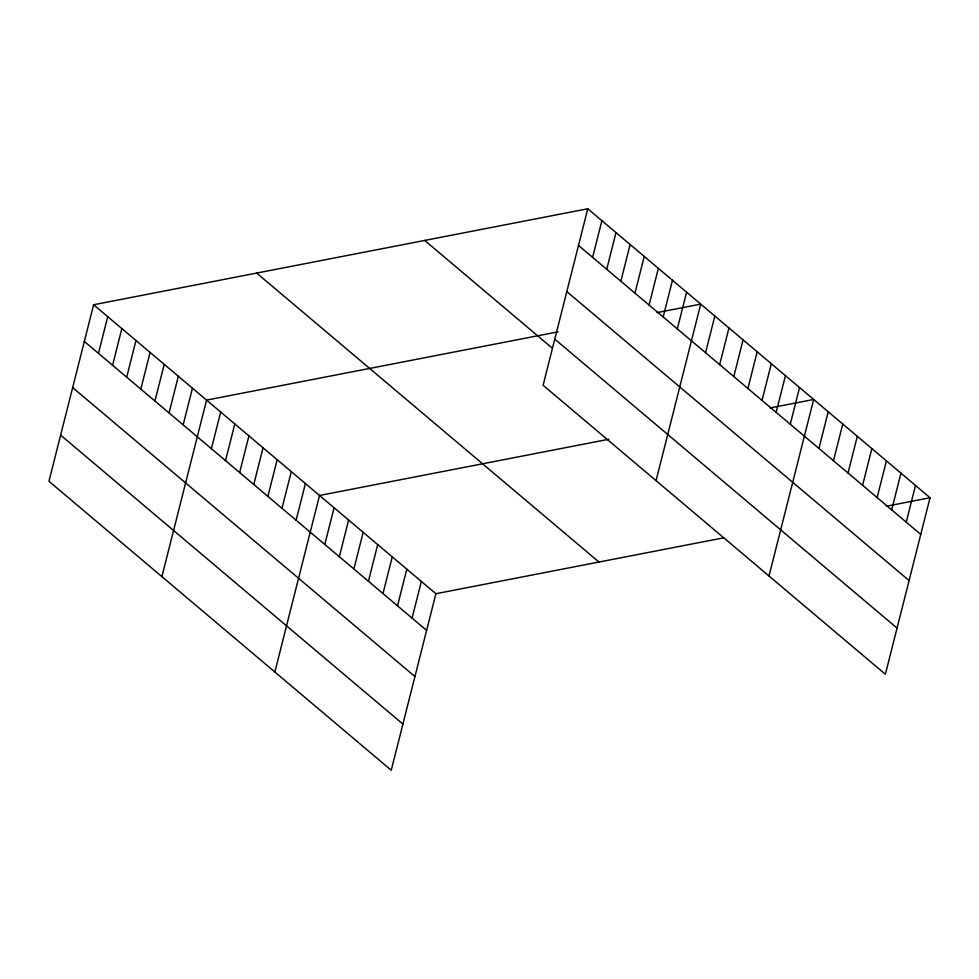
<?xml version="1.0" encoding="UTF-8"?>
<svg xmlns="http://www.w3.org/2000/svg" width="979" height="979" viewBox="0 0 979 979"><rect width="100%" height="100%" fill="white"/><g stroke="black" fill="none" stroke-linecap="round" stroke-linejoin="round"><path stroke-width="1.47" d="M93.617 304.75L48.95 481.276L391.233 770.24L435.9 593.715L93.617 304.75L587.767 208.76L930.05 497.724L885.383 674.25L543.1 385.285L587.767 208.76M98.451 353.358L107.739 316.67M112.573 365.277L121.849 328.589M126.695 377.196L135.971 340.508M140.817 389.116L150.093 352.428M154.927 401.035L164.215 364.347M169.049 412.954L178.337 376.266M183.171 424.874L192.447 388.186M161.902 576.631L206.569 400.105L558.03 331.844M211.403 448.712L220.691 412.024M225.525 460.632L234.813 423.956M239.647 472.551L248.923 435.875M253.769 484.47L263.045 447.795M267.891 496.39L277.167 459.714M282.001 508.309L291.289 471.633M296.123 520.228L305.411 483.553M274.854 671.986L319.521 495.472L608.962 439.241M324.795 544.434L334.072 507.746M339.334 556.708L348.622 520.033M353.884 568.995L363.172 532.307M368.434 581.269L377.71 544.593M382.985 593.555L392.261 556.88M397.523 605.83L406.811 569.154M412.073 618.116L421.362 581.44M592.601 257.367L601.877 220.679M606.723 269.286L615.999 232.61M620.845 281.206L630.121 244.53M634.955 293.125L644.243 256.449M649.077 305.044L658.365 268.368M663.199 316.963L672.475 280.288M677.321 328.883L686.597 292.207M656.052 480.64L700.719 304.126L657.044 312.607M705.553 352.721L714.841 316.046M719.675 364.641L728.951 327.965M733.797 376.56L743.073 339.884M747.919 388.479L757.195 351.804M762.029 400.399L771.317 363.723M776.151 412.318L785.439 375.642M790.273 424.237L799.549 387.562M769.004 575.995L813.671 399.481L769.996 407.962M818.933 448.443L828.222 411.767M833.484 460.717L842.772 424.042M848.034 473.004L857.31 436.328M862.585 485.29L871.861 448.602M877.123 497.565L886.411 460.889M891.673 509.851L900.961 473.163M906.224 522.125L915.5 485.449M435.9 593.715L723.897 537.777M886.374 506.216L930.05 497.724M578.479 245.448L920.774 534.412M566.804 291.595L909.087 580.559M554.775 339.138L897.058 628.102M424.69 240.442L551.764 347.716M256.682 273.08L598.977 562.044M84.329 341.426L426.624 630.403M72.654 387.574L414.949 676.538M60.625 435.129L402.92 724.093"/></g></svg>
